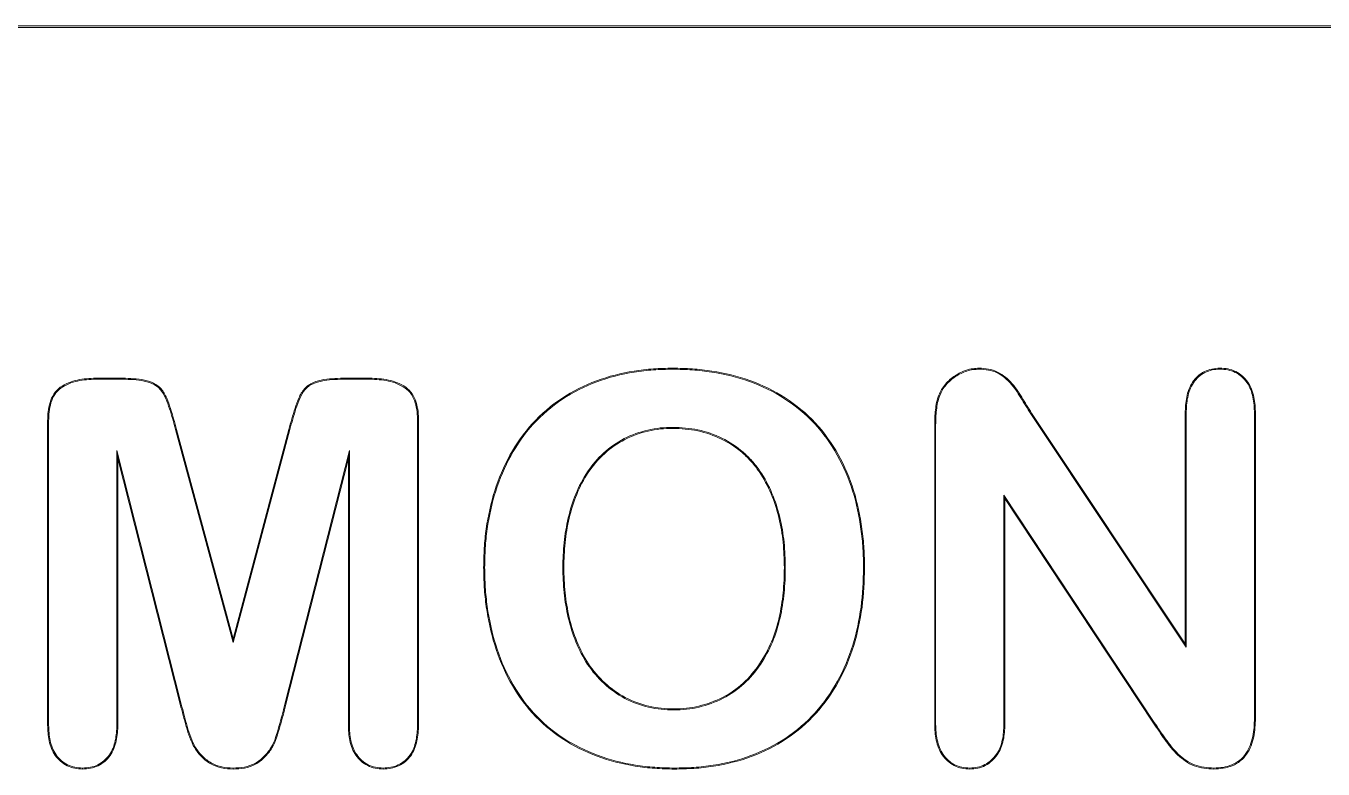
# Model space of a CAD drawing. Header units: millimetres. Extents: x 14 to 415, y 15 to 319.
# Drawn here: x 73.39 to 83.94, y 72.74 to 78.78 of the extents above; entities that cross this region are included whole.
import ezdxf

# ---------------------------------------------------------------- set-up
doc = ezdxf.new("R2010")
doc.units = ezdxf.units.MM
doc.header["$LTSCALE"] = 1.538462
doc.layers.add('Visible (ANSI)', color=7, linetype='Continuous', lineweight=9)
doc.layers.add('Visible Narrow (ANSI)', color=7, linetype='Continuous', lineweight=9)

msp = doc.modelspace()

# ---------------------------------------------------------------- linework, layer by layer
at = {"layer": 'Visible (ANSI)'}
for p, q in [((97.1104, 78.7824), (63.8796, 78.7824)), ((97.1104, 78.7703), (63.8796, 78.7703)), ((73.9628, 75.9186), (74.1582, 75.9186)), ((73.9629, 75.9106), (73.9628, 75.9186)), ((73.9629, 75.9106), (74.1581, 75.9106)), ((75.9942, 75.9186), (76.1902, 75.9186)), ((75.9943, 75.9106), (76.1901, 75.9106)), ((76.1901, 75.9106), (76.1902, 75.9186)), ((78.6513, 75.992), (78.6513, 76.0001)), ((81.1422, 75.992), (81.1422, 76.0001)), ((83.0986, 75.992), (83.0986, 76.0001)), ((80.8207, 75.7782), (80.8132, 75.7812)), ((81.5714, 75.6132), (81.5782, 75.6176)), ((81.5714, 75.6132), (82.8247, 73.7333)), ((81.5782, 75.6176), (82.8166, 73.7599)), ((82.8166, 73.7599), (82.8166, 75.6348)), ((82.8247, 75.6347), (82.8166, 75.6348)), ((82.8247, 73.7333), (82.8247, 75.6347)), ((83.3788, 75.6347), (83.3869, 75.6348)), ((83.3788, 75.6347), (83.3788, 73.1567)), ((83.3869, 75.6348), (83.3869, 73.1566)), ((73.5707, 73.0993), (73.5707, 75.5711)), ((73.5788, 75.571), (73.5707, 75.5711)), ((73.5788, 73.0994), (73.5788, 75.571)), ((74.6105, 75.501), (75.0778, 73.7695)), ((74.6183, 75.503), (75.0778, 73.8006)), ((75.0778, 73.8006), (75.5315, 75.503)), ((75.0778, 73.7695), (75.5393, 75.501)), ((76.5768, 75.571), (76.5848, 75.5711)), ((76.5768, 75.571), (76.5768, 73.0994)), ((76.5848, 75.5711), (76.5848, 73.0993)), ((78.6513, 75.5194), (78.6513, 75.5113)), ((80.7801, 73.1069), (80.7801, 75.5381)), ((80.7881, 73.1071), (80.7881, 75.538)), ((74.1329, 75.3315), (74.1329, 73.1013)), ((74.656, 73.27), (74.1329, 75.3315)), ((74.1329, 75.3315), (74.141, 75.2669)), ((76.0226, 75.3315), (75.4996, 73.2699)), ((76.0226, 75.3315), (76.0146, 75.2669)), ((76.0226, 73.1013), (76.0226, 75.3315)), ((74.6482, 73.2679), (74.141, 75.2669)), ((74.141, 75.2669), (74.141, 73.1012)), ((76.0146, 75.2669), (75.5074, 73.2679)), ((76.0146, 73.1012), (76.0146, 75.2669)), ((81.3423, 74.9679), (81.3423, 73.1052)), ((82.5649, 73.1203), (81.3423, 74.9679)), ((81.3423, 74.9679), (81.3503, 74.9411)), ((82.5582, 73.1158), (81.3503, 74.9411)), ((81.3503, 74.9411), (81.3503, 73.105)), ((77.1224, 74.3798), (77.1143, 74.3798)), ((77.758, 74.3798), (77.766, 74.3798)), ((79.5662, 74.3798), (79.5582, 74.3798)), ((80.2018, 74.3754), (80.2099, 74.3753)), ((75.0778, 73.7695), (75.0778, 73.8006)), ((82.8247, 73.7333), (82.8166, 73.7599)), ((74.656, 73.27), (74.6482, 73.2679)), ((78.6602, 73.2223), (78.6602, 73.2304)), ((73.5788, 73.0994), (73.5707, 73.0993)), ((74.1329, 73.1013), (74.141, 73.1012)), ((76.0226, 73.1013), (76.0146, 73.1012)), ((76.5768, 73.0994), (76.5848, 73.0993)), ((80.7881, 73.1071), (80.7801, 73.1069)), ((81.3423, 73.1052), (81.3503, 73.105)), ((83.3788, 73.1567), (83.3869, 73.1566)), ((73.8546, 72.7497), (73.8546, 72.7416)), ((75.0778, 72.7497), (75.0778, 72.7416)), ((76.2965, 72.7497), (76.2965, 72.7416)), ((78.664, 72.7497), (78.664, 72.7416)), ((81.0652, 72.7497), (81.0652, 72.7416)), ((83.049, 72.7497), (83.0489, 72.7416))]:
    msp.add_line(p, q, dxfattribs=at)
for points, knots in [([(73.5707, 75.5711), (73.5722, 75.6214), (73.5745, 75.6729), (73.5974, 75.7453), (73.6075, 75.7687), (73.6343, 75.8117), (73.6522, 75.8302), (73.7141, 75.8743), (73.7627, 75.8921), (73.8614, 75.9147), (73.9123, 75.9173), (73.9628, 75.9186)], [0, 0, 0, 0, 0.00016200589, 0.00016200589, 0.00024300883, 0.00024300883, 0.00032401177, 0.00032401177, 0.00048601766, 0.00048601766, 0.00064802354, 0.00064802354, 0.00064802354, 0.00064802354]), ([(73.5788, 75.571), (73.5802, 75.6214), (73.5826, 75.6717), (73.6049, 75.7423), (73.6149, 75.7652), (73.6407, 75.8066), (73.6576, 75.8241), (73.7174, 75.8668), (73.7652, 75.8845), (73.8624, 75.9067), (73.9124, 75.9092), (73.9629, 75.9106)], [0, 0, 0, 0, 0.00015838626, 0.00015838626, 0.00023763937, 0.00023763937, 0.00031689248, 0.00031689248, 0.0004753987, 0.0004753987, 0.00063379052, 0.00063379052, 0.00063379052, 0.00063379052]), ([(74.1581, 75.9106), (74.2171, 75.9098), (74.2763, 75.9091), (74.3625, 75.8945), (74.3912, 75.888), (74.4433, 75.8648), (74.4673, 75.8481), (74.5053, 75.8058), (74.5192, 75.7803), (74.5422, 75.7268), (74.5517, 75.6989), (74.5794, 75.6149), (74.5955, 75.5582), (74.6105, 75.501), (74.6105, 75.501), (74.6105, 75.501), (74.6105, 75.501), (74.6105, 75.501), (74.6105, 75.501), (74.6105, 75.501)], [0, 0, 0, 0, 0.00018961663, 0.00018961663, 0.00028445161, 0.00028445161, 0.00037928659, 0.00037928659, 0.00047412156, 0.00047412156, 0.00056895654, 0.00056895654, 0.00075862649, 0.00075862649, 0.00075862649, 0.00075864054, 0.00075864054, 0.00075864054, 0.00075865458, 0.00075865458, 0.00075865458, 0.00075865458]), ([(74.1582, 75.9186), (74.2172, 75.9179), (74.2768, 75.9172), (74.3643, 75.9024), (74.3935, 75.8958), (74.4476, 75.8717), (74.4725, 75.8544), (74.5121, 75.8103), (74.5264, 75.7839), (74.5498, 75.7295), (74.5593, 75.7015), (74.5871, 75.6172), (74.6032, 75.5603), (74.6183, 75.503)], [0, 0, 0, 0, 0.00019242621, 0.00019242621, 0.00028863932, 0.00028863932, 0.00038485242, 0.00038485242, 0.00048106553, 0.00048106553, 0.00057727863, 0.00057727863, 0.00076970484, 0.00076970484, 0.00076970484, 0.00076970484]), ([(75.5315, 75.503), (75.5466, 75.5604), (75.5628, 75.6176), (75.5908, 75.7021), (75.6002, 75.7303), (75.6238, 75.7848), (75.6389, 75.8109), (75.6786, 75.855), (75.7037, 75.8722), (75.7581, 75.8961), (75.7874, 75.9025), (75.8752, 75.9172), (75.935, 75.9179), (75.9942, 75.9186)], [0, 0, 0, 0, 0.00019320628, 0.00019320628, 0.00028980942, 0.00028980942, 0.00038641256, 0.00038641256, 0.00048301569, 0.00048301569, 0.00057961883, 0.00057961883, 0.00077282511, 0.00077282511, 0.00077282511, 0.00077282511]), ([(75.5393, 75.501), (75.5393, 75.501), (75.5393, 75.501), (75.5393, 75.501), (75.5393, 75.501), (75.5393, 75.501), (75.5393, 75.501), (75.5544, 75.5584), (75.5705, 75.6152), (75.5984, 75.6995), (75.6078, 75.7276), (75.6309, 75.781), (75.6457, 75.8064), (75.6838, 75.8487), (75.708, 75.8653), (75.7603, 75.8883), (75.7892, 75.8946), (75.8758, 75.9091), (75.935, 75.9098), (75.9943, 75.9106)], [0, 0, 0, 0, 0.00000001412, 0.00000001412, 0.00000001412, 0.00000002824, 0.00000002824, 0.00000002824, 0.00019042649, 0.00019042649, 0.00028562561, 0.00028562561, 0.00038082473, 0.00038082473, 0.00047602385, 0.00047602385, 0.00057122298, 0.00057122298, 0.00076156689, 0.00076156689, 0.00076156689, 0.00076156689]), ([(76.1901, 75.9106), (76.2408, 75.9092), (76.291, 75.9068), (76.3884, 75.8847), (76.4366, 75.8671), (76.4964, 75.8242), (76.514, 75.8072), (76.5397, 75.7656), (76.5506, 75.7432), (76.5645, 75.6955), (76.5702, 75.671), (76.5754, 75.6216), (76.576, 75.5962), (76.5768, 75.571)], [0, 0, 0, 0, 0.00016028427, 0.00016028427, 0.00032068429, 0.00032068429, 0.0004008843, 0.0004008843, 0.00048108431, 0.00048108431, 0.00056128431, 0.00056128431, 0.00064135473, 0.00064135473, 0.00064135473, 0.00064135473]), ([(76.1902, 75.9186), (76.2409, 75.9173), (76.292, 75.9148), (76.391, 75.8924), (76.4399, 75.8746), (76.5018, 75.8303), (76.5203, 75.8122), (76.5471, 75.769), (76.5582, 75.746), (76.5724, 75.6972), (76.5782, 75.6724), (76.5835, 75.6219), (76.584, 75.5964), (76.5848, 75.5711)], [0, 0, 0, 0, 0.00016372472, 0.00016372472, 0.00032744945, 0.00032744945, 0.00040931181, 0.00040931181, 0.00049117417, 0.00049117417, 0.00057303654, 0.00057303654, 0.0006548989, 0.0006548989, 0.0006548989, 0.0006548989]), ([(77.1143, 74.3798), (77.1153, 74.4324), (77.1163, 74.4851), (77.1225, 74.5901), (77.128, 74.6425), (77.1503, 74.799), (77.1726, 74.9022), (77.2682, 75.2033), (77.3692, 75.3937), (77.5815, 75.6278), (77.6622, 75.6966), (77.8378, 75.813), (77.9327, 75.8602), (78.13, 75.934), (78.2325, 75.9601), (78.3886, 75.9851), (78.4409, 75.991), (78.546, 75.9978), (78.5986, 75.999), (78.6513, 76.0001)], [0, 0, 0, 0, 0.0001707012, 0.0001707012, 0.0003414024, 0.0003414024, 0.0006828049, 0.0006828049, 0.0013656098, 0.0013656098, 0.0017070122, 0.0017070122, 0.0020484147, 0.0020484147, 0.0023898171, 0.0023898171, 0.0025605183, 0.0025605183, 0.0027312196, 0.0027312196, 0.0027312196, 0.0027312196]), ([(77.1224, 74.3798), (77.1234, 74.4324), (77.1244, 74.4849), (77.1305, 74.5894), (77.136, 74.6416), (77.1582, 74.7974), (77.1804, 74.9002), (77.2756, 75.2), (77.3761, 75.3893), (77.587, 75.6218), (77.6672, 75.6903), (77.8417, 75.806), (77.9361, 75.8528), (78.1323, 75.9262), (78.2343, 75.9522), (78.3896, 75.9771), (78.4417, 75.9829), (78.5462, 75.9897), (78.5987, 75.9909), (78.6513, 75.992)], [0, 0, 0, 0, 0.0001696734, 0.0001696734, 0.0003395208, 0.0003395208, 0.0006792155, 0.0006792155, 0.001358605, 0.001358605, 0.0016982997, 0.0016982997, 0.0020379945, 0.0020379945, 0.0023776892, 0.0023776892, 0.0025475366, 0.0025475366, 0.0027172292, 0.0027172292, 0.0027172292, 0.0027172292]), ([(78.6513, 76.0001), (78.7045, 75.9993), (78.7577, 75.9984), (78.8638, 75.9906), (78.9167, 75.9847), (79.0745, 75.9613), (79.1785, 75.9362), (79.4785, 75.8274), (79.6642, 75.7116), (79.9542, 75.4002), (80.0575, 75.208), (80.1529, 74.9034), (80.1752, 74.799), (80.1962, 74.6408), (80.2016, 74.5879), (80.2087, 74.4817), (80.2094, 74.4285), (80.2099, 74.3753)], [0, 0, 0, 0, 0.0001722556, 0.0001722556, 0.0003445113, 0.0003445113, 0.0006890225, 0.0006890225, 0.001378045, 0.001378045, 0.0020670675, 0.0020670675, 0.0024115788, 0.0024115788, 0.0025838344, 0.0025838344, 0.0027560901, 0.0027560901, 0.0027560901, 0.0027560901]), ([(78.6513, 75.992), (78.7045, 75.9913), (78.7574, 75.9903), (78.8629, 75.9826), (78.9157, 75.9767), (79.0729, 75.9534), (79.1763, 75.9284), (79.4747, 75.8202), (79.6593, 75.7051), (79.9473, 75.3957), (80.0501, 75.2046), (80.145, 74.9015), (80.1673, 74.7976), (80.1882, 74.64), (80.1936, 74.5871), (80.2007, 74.4814), (80.2013, 74.4286), (80.2018, 74.3754)], [0, 0, 0, 0, 0.0001712354, 0.0001712354, 0.0003426252, 0.0003426252, 0.0006854048, 0.0006854048, 0.0013709639, 0.0013709639, 0.0020565231, 0.0020565231, 0.0023993027, 0.0023993027, 0.0025706925, 0.0025706925, 0.0027419539, 0.0027419539, 0.0027419539, 0.0027419539]), ([(80.8132, 75.7812), (80.8204, 75.7971), (80.8277, 75.813), (80.8456, 75.8428), (80.8562, 75.8567), (80.8899, 75.8968), (80.9162, 75.92), (80.9746, 75.9582), (81.0059, 75.9741), (81.0558, 75.9899), (81.0729, 75.9939), (81.1073, 75.9986), (81.1248, 75.9994), (81.1422, 76.0001)], [0, 0, 0, 0, 0.00005619297, 0.00005619297, 0.00011238594, 0.00011238594, 0.00022477188, 0.00022477188, 0.00033715782, 0.00033715782, 0.00039335079, 0.00039335079, 0.00044954376, 0.00044954376, 0.00044954376, 0.00044954376]), ([(80.8207, 75.7782), (80.8279, 75.794), (80.8349, 75.8094), (80.8522, 75.8381), (80.8625, 75.8517), (80.8957, 75.8912), (80.9211, 75.9136), (80.9785, 75.9511), (81.0092, 75.9666), (81.0578, 75.9821), (81.0745, 75.986), (81.1078, 75.9906), (81.1249, 75.9913), (81.1422, 75.992)], [0, 0, 0, 0, 0.00005451483, 0.00005451483, 0.00010948805, 0.00010948805, 0.00021943447, 0.00021943447, 0.0003293809, 0.0003293809, 0.00038435411, 0.00038435411, 0.00043898307, 0.00043898307, 0.00043898307, 0.00043898307]), ([(81.1422, 76.0001), (81.1679, 75.9991), (81.1935, 75.9981), (81.2436, 75.9886), (81.2681, 75.9801), (81.3375, 75.9469), (81.3769, 75.9127), (81.4436, 75.8351), (81.4702, 75.7912), (81.5244, 75.7045), (81.5513, 75.6611), (81.5782, 75.6176)], [0, 0, 0, 0, 0.00008235287, 0.00008235287, 0.00016470573, 0.00016470573, 0.00032941147, 0.00032941147, 0.0004941172, 0.0004941172, 0.00065882294, 0.00065882294, 0.00065882294, 0.00065882294]), ([(81.1422, 75.992), (81.1678, 75.991), (81.1929, 75.99), (81.2414, 75.9808), (81.2652, 75.9726), (81.3329, 75.9402), (81.3713, 75.9068), (81.4369, 75.8304), (81.4634, 75.7869), (81.5176, 75.7003), (81.5444, 75.6569), (81.5713, 75.6134), (81.5713, 75.6133), (81.5713, 75.6133), (81.5714, 75.6132)], [0, 0, 0, 0, 0.0000808661, 0.0000808661, 0.00016207774, 0.00016207774, 0.00032450101, 0.00032450101, 0.00048692429, 0.00048692429, 0.00064934756, 0.00064934756, 0.00064934756, 0.00064949482, 0.00064949482, 0.00064949482, 0.00064949482]), ([(82.8166, 75.6348), (82.8181, 75.6782), (82.8199, 75.7219), (82.8372, 75.8073), (82.8522, 75.8491), (82.9001, 75.9219), (82.9331, 75.9524), (82.9915, 75.9819), (83.0123, 75.9893), (83.055, 75.9979), (83.0768, 75.999), (83.0986, 76.0001)], [0, 0, 0, 0, 0.0001405677, 0.0001405677, 0.00028113539, 0.00028113539, 0.00042170309, 0.00042170309, 0.00049198694, 0.00049198694, 0.00056227079, 0.00056227079, 0.00056227079, 0.00056227079]), ([(82.8247, 75.6347), (82.8261, 75.6781), (82.8279, 75.7211), (82.8449, 75.8049), (82.8596, 75.8457), (82.9061, 75.9164), (82.938, 75.9459), (82.9946, 75.9744), (83.0147, 75.9816), (83.0557, 75.9899), (83.0769, 75.991), (83.0986, 75.992)], [0, 0, 0, 0, 0.00013727103, 0.00013727103, 0.0002746834, 0.0002746834, 0.00041209576, 0.00041209576, 0.00048080194, 0.00048080194, 0.00054909801, 0.00054909801, 0.00054909801, 0.00054909801]), ([(83.0986, 76.0001), (83.1206, 75.999), (83.1426, 75.998), (83.1858, 75.9898), (83.2069, 75.9829), (83.2664, 75.954), (83.3003, 75.9237), (83.3499, 75.851), (83.3659, 75.809), (83.3836, 75.7229), (83.3854, 75.6786), (83.3869, 75.6348)], [0, 0, 0, 0, 0.00007062748, 0.00007062748, 0.00014125495, 0.00014125495, 0.00028250991, 0.00028250991, 0.00042376486, 0.00042376486, 0.00056501981, 0.00056501981, 0.00056501981, 0.00056501981]), ([(83.0986, 75.992), (83.1205, 75.991), (83.1419, 75.9899), (83.1836, 75.982), (83.204, 75.9753), (83.2616, 75.9474), (83.2944, 75.9182), (83.3426, 75.8475), (83.3581, 75.8066), (83.3755, 75.7221), (83.3773, 75.6785), (83.3788, 75.6347)], [0, 0, 0, 0, 0.00006851187, 0.00006851187, 0.00013743149, 0.00013743149, 0.00027527074, 0.00027527074, 0.00041310998, 0.00041310998, 0.00055080592, 0.00055080592, 0.00055080592, 0.00055080592]), ([(80.7801, 75.5381), (80.7805, 75.5792), (80.7816, 75.6202), (80.7889, 75.6815), (80.7917, 75.7019), (80.8004, 75.7421), (80.8067, 75.7616), (80.8132, 75.7812)], [0, 0, 0, 0, 0.0001337175, 0.0001337175, 0.00020057625, 0.00020057625, 0.000267435, 0.000267435, 0.000267435, 0.000267435]), ([(80.7881, 75.538), (80.7885, 75.5792), (80.7897, 75.6196), (80.7969, 75.6804), (80.7997, 75.7006), (80.8081, 75.7398), (80.8143, 75.7588), (80.8207, 75.7782)], [0, 0, 0, 0, 0.00013232004, 0.00013232004, 0.00019850116, 0.00019850116, 0.00026421558, 0.00026421558, 0.00026421558, 0.00026421558]), ([(78.6513, 75.5194), (78.6512, 75.5194), (78.6511, 75.5194), (78.6511, 75.5194), (78.6174, 75.5185), (78.5834, 75.5177), (78.5157, 75.5106), (78.4821, 75.5047), (78.3827, 75.4818), (78.3181, 75.4587), (78.1364, 75.3652), (78.0331, 75.2699), (77.8824, 75.0433), (77.8331, 74.9145), (77.7864, 74.7167), (77.7755, 74.6497), (77.7612, 74.5151), (77.7593, 74.4472), (77.758, 74.3799), (77.758, 74.3799), (77.758, 74.3798), (77.758, 74.3798)], [0, 0, 0, 0, 0.0000002608, 0.0000002608, 0.0000002608, 0.0001102309, 0.0001102309, 0.0002202009, 0.0002202009, 0.0004401409, 0.0004401409, 0.0008800209, 0.0008800209, 0.001319901, 0.001319901, 0.001539841, 0.001539841, 0.0017597811, 0.0017597811, 0.0017597811, 0.0017599523, 0.0017599523, 0.0017599523, 0.0017599523]), ([(78.6513, 75.5113), (78.6176, 75.5105), (78.5839, 75.5096), (78.5169, 75.5027), (78.4836, 75.4968), (78.3851, 75.474), (78.3211, 75.4512), (78.1414, 75.3586), (78.0391, 75.2644), (77.8898, 75.0399), (77.8408, 74.9119), (77.7943, 74.7152), (77.7835, 74.6485), (77.7693, 74.5145), (77.7673, 74.4471), (77.766, 74.3798)], [0, 0, 0, 0, 0.0001091129, 0.0001091129, 0.0002182257, 0.0002182257, 0.0004364515, 0.0004364515, 0.0008729029, 0.0008729029, 0.0013093544, 0.0013093544, 0.0015275802, 0.0015275802, 0.0017458059, 0.0017458059, 0.0017458059, 0.0017458059]), ([(79.5662, 74.3798), (79.5662, 74.3799), (79.5662, 74.3799), (79.5662, 74.3799), (79.5647, 74.4481), (79.5631, 74.5166), (79.549, 74.6529), (79.5375, 74.7206), (79.5054, 74.8539), (79.4842, 74.9195), (79.4308, 75.046), (79.3992, 75.1071), (79.3405, 75.1924), (79.3187, 75.219), (79.2734, 75.2707), (79.2491, 75.2954), (79.1707, 75.3628), (79.1128, 75.4009), (78.989, 75.4615), (78.9235, 75.484), (78.7888, 75.5132), (78.7196, 75.517), (78.6515, 75.5194), (78.6515, 75.5194), (78.6514, 75.5194), (78.6513, 75.5194)], [0, 0, 0, 0, 0.0000001436, 0.0000001436, 0.0000001436, 0.000220676, 0.000220676, 0.0004412084, 0.0004412084, 0.0006617408, 0.0006617408, 0.0008822732, 0.0008822732, 0.0009925393, 0.0009925393, 0.0011028055, 0.0011028055, 0.0013233379, 0.0013233379, 0.0015438703, 0.0015438703, 0.0017644027, 0.0017644027, 0.0017644027, 0.0017646615, 0.0017646615, 0.0017646615, 0.0017646615]), ([(79.5582, 74.3798), (79.5567, 74.4479), (79.555, 74.5161), (79.541, 74.6517), (79.5296, 74.7191), (79.4976, 74.8517), (79.4766, 74.9168), (79.4236, 75.0424), (79.3921, 75.1033), (79.3341, 75.1875), (79.3125, 75.214), (79.2676, 75.2652), (79.2436, 75.2895), (79.1661, 75.3562), (79.1086, 75.3939), (78.9861, 75.454), (78.9211, 75.4762), (78.7877, 75.5052), (78.7194, 75.509), (78.6513, 75.5113)], [0, 0, 0, 0, 0.0002188484, 0.0002188484, 0.0004376968, 0.0004376968, 0.0006565452, 0.0006565452, 0.0008753936, 0.0008753936, 0.0009848178, 0.0009848178, 0.001094242, 0.001094242, 0.0013130904, 0.0013130904, 0.0015319388, 0.0015319388, 0.0017507872, 0.0017507872, 0.0017507872, 0.0017507872]), ([(78.664, 72.7416), (78.6108, 72.7429), (78.5576, 72.7442), (78.4515, 72.7513), (78.3986, 72.7574), (78.241, 72.7827), (78.1373, 72.8086), (77.9381, 72.8834), (77.8423, 72.9313), (77.6643, 73.0478), (77.5832, 73.118), (77.4397, 73.2752), (77.3791, 73.3634), (77.2764, 73.5499), (77.2357, 73.6487), (77.1729, 73.852), (77.1503, 73.9562), (77.1283, 74.1143), (77.1229, 74.1673), (77.1166, 74.2734), (77.1154, 74.3266), (77.1143, 74.3798)], [0, 0, 0, 0, 0.0001720634, 0.0001720634, 0.0003441268, 0.0003441268, 0.0006882537, 0.0006882537, 0.0010323805, 0.0010323805, 0.0013765073, 0.0013765073, 0.0017206341, 0.0017206341, 0.002064761, 0.002064761, 0.0024088878, 0.0024088878, 0.0025809512, 0.0025809512, 0.0027530146, 0.0027530146, 0.0027530146, 0.0027530146]), ([(78.664, 72.7497), (78.6109, 72.751), (78.5579, 72.7523), (78.4523, 72.7593), (78.3997, 72.7654), (78.2428, 72.7906), (78.1396, 72.8163), (77.9415, 72.8907), (77.8461, 72.9384), (77.6693, 73.0541), (77.5887, 73.1239), (77.4461, 73.2801), (77.3859, 73.3678), (77.2837, 73.5533), (77.2433, 73.6515), (77.1807, 73.8539), (77.1582, 73.9578), (77.1363, 74.1152), (77.1309, 74.168), (77.1246, 74.2736), (77.1235, 74.3267), (77.1224, 74.3798)], [0, 0, 0, 0, 0.0001710671, 0.0001710671, 0.0003423179, 0.0003423179, 0.0006848196, 0.0006848196, 0.0010273213, 0.0010273213, 0.0013698229, 0.0013698229, 0.0017123246, 0.0017123246, 0.0020548263, 0.0020548263, 0.002397328, 0.002397328, 0.0025685788, 0.0025685788, 0.002739656, 0.002739656, 0.002739656, 0.002739656]), ([(77.758, 74.3798), (77.758, 74.3797), (77.758, 74.3797), (77.758, 74.3796), (77.7593, 74.3114), (77.7612, 74.2428), (77.7756, 74.1064), (77.7867, 74.0386), (77.8177, 73.9049), (77.8381, 73.839), (77.8904, 73.7119), (77.9213, 73.6502), (77.9979, 73.5354), (78.0434, 73.4832), (78.1446, 73.3896), (78.2007, 73.3486), (78.3226, 73.2837), (78.3881, 73.2605), (78.4887, 73.2367), (78.5229, 73.2311), (78.5915, 73.2242), (78.6259, 73.2233), (78.66, 73.2223), (78.66, 73.2223), (78.6601, 73.2223), (78.6602, 73.2223)], [0, 0, 0, 0, 0.0000001701, 0.0000001701, 0.0000001701, 0.000221478, 0.000221478, 0.0004427858, 0.0004427858, 0.0006640937, 0.0006640937, 0.0008854015, 0.0008854015, 0.0011067094, 0.0011067094, 0.0013280172, 0.0013280172, 0.0015493251, 0.0015493251, 0.001659979, 0.001659979, 0.001770633, 0.001770633, 0.001770633, 0.0017708987, 0.0017708987, 0.0017708987, 0.0017708987]), ([(77.766, 74.3798), (77.7673, 74.3115), (77.7693, 74.2433), (77.7836, 74.1075), (77.7946, 74.04), (77.8255, 73.9071), (77.8457, 73.8417), (77.8977, 73.7154), (77.9284, 73.654), (78.0042, 73.5405), (78.0494, 73.4886), (78.1496, 73.396), (78.2052, 73.3553), (78.3257, 73.2912), (78.3906, 73.2681), (78.4903, 73.2447), (78.524, 73.239), (78.5919, 73.2323), (78.6261, 73.2313), (78.6602, 73.2304)], [0, 0, 0, 0, 0.0002196073, 0.0002196073, 0.0004392145, 0.0004392145, 0.0006588218, 0.0006588218, 0.0008784291, 0.0008784291, 0.0010980364, 0.0010980364, 0.0013176436, 0.0013176436, 0.0015372509, 0.0015372509, 0.0016470545, 0.0016470545, 0.0017568582, 0.0017568582, 0.0017568582, 0.0017568582]), ([(78.6602, 73.2304), (78.6944, 73.2315), (78.7286, 73.2327), (78.7966, 73.2394), (78.8304, 73.2453), (78.9303, 73.2695), (78.995, 73.2931), (79.117, 73.3553), (79.1743, 73.3939), (79.2747, 73.4868), (79.3187, 73.5398), (79.395, 73.6533), (79.427, 73.7142), (79.4803, 73.8402), (79.5002, 73.9059), (79.531, 74.0391), (79.5417, 74.1068), (79.5552, 74.243), (79.5574, 74.3114), (79.5582, 74.3798)], [0, 0, 0, 0, 0.0001107898, 0.0001107898, 0.0002215796, 0.0002215796, 0.0004431592, 0.0004431592, 0.0006647388, 0.0006647388, 0.0008863184, 0.0008863184, 0.001107898, 0.001107898, 0.0013294776, 0.0013294776, 0.0015510571, 0.0015510571, 0.0017726367, 0.0017726367, 0.0017726367, 0.0017726367]), ([(78.6602, 73.2223), (78.6603, 73.2223), (78.6604, 73.2223), (78.6604, 73.2223), (78.6947, 73.2235), (78.7291, 73.2246), (78.7978, 73.2314), (78.832, 73.2374), (78.9328, 73.2618), (78.9981, 73.2856), (79.1213, 73.3484), (79.1792, 73.3874), (79.2807, 73.4814), (79.3251, 73.5348), (79.402, 73.6493), (79.4342, 73.7106), (79.4879, 73.8375), (79.5079, 73.9037), (79.5389, 74.0376), (79.5497, 74.1057), (79.5633, 74.2424), (79.5655, 74.3113), (79.5662, 74.3797), (79.5662, 74.3797), (79.5662, 74.3798), (79.5662, 74.3798)], [0, 0, 0, 0, 0.0000002671, 0.0000002671, 0.0000002671, 0.0001119171, 0.0001119171, 0.0002235671, 0.0002235671, 0.0004468671, 0.0004468671, 0.0006701671, 0.0006701671, 0.0008934671, 0.0008934671, 0.0011167671, 0.0011167671, 0.0013400671, 0.0013400671, 0.0015633671, 0.0015633671, 0.0017866671, 0.0017866671, 0.0017866671, 0.0017868119, 0.0017868119, 0.0017868119, 0.0017868119]), ([(80.2018, 74.3754), (80.1996, 74.2693), (80.1957, 74.1635), (80.1673, 73.9539), (80.1453, 73.85), (80.0523, 73.5469), (79.9496, 73.3567), (79.7375, 73.1214), (79.6571, 73.0518), (79.4809, 72.9356), (79.3858, 72.8879), (79.1879, 72.814), (79.0846, 72.7897), (78.9278, 72.7647), (78.8754, 72.7585), (78.77, 72.7516), (78.7171, 72.7507), (78.664, 72.7497)], [0, 0, 0, 0, 0.0003424781, 0.0003424781, 0.0006850849, 0.0006850849, 0.0013702984, 0.0013702984, 0.0017129052, 0.0017129052, 0.002055512, 0.002055512, 0.0023981188, 0.0023981188, 0.0025694222, 0.0025694222, 0.0027405415, 0.0027405415, 0.0027405415, 0.0027405415]), ([(80.2099, 74.3753), (80.2076, 74.2692), (80.2038, 74.1629), (80.1752, 73.9524), (80.1531, 73.8481), (80.0597, 73.5436), (79.9564, 73.3522), (79.743, 73.1155), (79.6621, 73.0454), (79.4847, 72.9285), (79.3892, 72.8805), (79.1901, 72.8063), (79.0863, 72.7818), (78.9289, 72.7567), (78.8761, 72.7505), (78.7702, 72.7436), (78.7171, 72.7426), (78.664, 72.7416)], [0, 0, 0, 0, 0.0003443194, 0.0003443194, 0.0006886387, 0.0006886387, 0.0013772775, 0.0013772775, 0.0017215968, 0.0017215968, 0.0020659162, 0.0020659162, 0.0024102356, 0.0024102356, 0.0025823952, 0.0025823952, 0.0027545549, 0.0027545549, 0.0027545549, 0.0027545549]), ([(75.0778, 72.7416), (75.0466, 72.7427), (75.0153, 72.7445), (74.9543, 72.7579), (74.9246, 72.7684), (74.8701, 72.7988), (74.8454, 72.8183), (74.801, 72.8622), (74.7816, 72.8869), (74.7346, 72.9679), (74.7136, 73.0272), (74.6799, 73.1473), (74.6648, 73.2078), (74.6482, 73.2679)], [0, 0, 0, 0, 0.00010065771, 0.00010065771, 0.00020131541, 0.00020131541, 0.00030197312, 0.00030197312, 0.00040263083, 0.00040263083, 0.00060394624, 0.00060394624, 0.00080526165, 0.00080526165, 0.00080526165, 0.00080526165]), ([(75.0778, 72.7497), (75.0467, 72.7507), (75.0163, 72.7526), (74.9567, 72.7656), (74.9279, 72.7758), (74.8747, 72.8055), (74.8507, 72.8244), (74.8071, 72.8676), (74.7884, 72.8913), (74.742, 72.9711), (74.7213, 73.0297), (74.6877, 73.1492), (74.6726, 73.2099), (74.656, 73.27)], [0, 0, 0, 0, 0.00009891882, 0.00009891882, 0.00019810836, 0.00019810836, 0.00029729789, 0.00029729789, 0.00039648743, 0.00039648743, 0.0005948665, 0.0005948665, 0.00079315767, 0.00079315767, 0.00079315767, 0.00079315767]), ([(75.4996, 73.2699), (75.4841, 73.2092), (75.4683, 73.1488), (75.4332, 73.0288), (75.418, 72.9675), (75.3697, 72.8894), (75.3496, 72.8658), (75.3066, 72.8216), (75.2828, 72.8023), (75.2292, 72.7735), (75.1998, 72.7637), (75.1398, 72.7518), (75.1091, 72.7506), (75.0778, 72.7497)], [0.00000000431, 0.00000000431, 0.00000000431, 0.00000000431, 0.00020081167, 0.00020081167, 0.00040162333, 0.00040162333, 0.00050202917, 0.00050202917, 0.000602435, 0.000602435, 0.00070284084, 0.00070284084, 0.00080297378, 0.00080297378, 0.00080297378, 0.00080297378]), ([(75.5074, 73.2679), (75.4919, 73.2073), (75.476, 73.1467), (75.4409, 73.0265), (75.4256, 72.9645), (75.3762, 72.8845), (75.3557, 72.8606), (75.312, 72.8156), (75.2874, 72.7956), (75.2322, 72.766), (75.202, 72.7559), (75.1405, 72.7437), (75.1091, 72.7426), (75.0778, 72.7416)], [0, 0, 0, 0, 0.00020361946, 0.00020361946, 0.00040723893, 0.00040723893, 0.00050904866, 0.00050904866, 0.00061085839, 0.00061085839, 0.00071266812, 0.00071266812, 0.00081447786, 0.00081447786, 0.00081447786, 0.00081447786]), ([(73.8546, 72.7416), (73.833, 72.7428), (73.8115, 72.7439), (73.7693, 72.7525), (73.7488, 72.7596), (73.6907, 72.788), (73.6569, 72.817), (73.6078, 72.8878), (73.592, 72.9288), (73.5739, 73.0131), (73.5721, 73.0564), (73.5707, 73.0993)], [0, 0, 0, 0, 0.00006904523, 0.00006904523, 0.00013809046, 0.00013809046, 0.00027618092, 0.00027618092, 0.00041427138, 0.00041427138, 0.00055236184, 0.00055236184, 0.00055236184, 0.00055236184]), ([(73.8546, 72.7497), (73.8331, 72.7508), (73.8122, 72.752), (73.7717, 72.7602), (73.7517, 72.7671), (73.6954, 72.7947), (73.6628, 72.8226), (73.6151, 72.8913), (73.5997, 72.9313), (73.582, 73.0139), (73.5802, 73.0565), (73.5788, 73.0994)], [0, 0, 0, 0, 0.00006691433, 0.00006691433, 0.00013426707, 0.00013426707, 0.00026897255, 0.00026897255, 0.00040367803, 0.00040367803, 0.00053824673, 0.00053824673, 0.00053824673, 0.00053824673]), ([(74.1329, 73.1013), (74.1316, 73.0579), (74.1296, 73.0153), (74.1112, 72.932), (74.0968, 72.8913), (74.0481, 72.8224), (74.0153, 72.7939), (73.9587, 72.7663), (73.9385, 72.7597), (73.8973, 72.752), (73.8762, 72.7508), (73.8546, 72.7497)], [0, 0, 0, 0, 0.00013697365, 0.00013697365, 0.00027407481, 0.00027407481, 0.00041117597, 0.00041117597, 0.00047972654, 0.00047972654, 0.00054783383, 0.00054783383, 0.00054783383, 0.00054783383]), ([(74.141, 73.1012), (74.1397, 73.0578), (74.1376, 73.0143), (74.119, 72.9295), (74.1041, 72.8877), (74.0539, 72.8167), (74.0201, 72.7873), (73.9615, 72.7587), (73.9406, 72.7519), (73.898, 72.7439), (73.8763, 72.7428), (73.8546, 72.7416)], [0, 0, 0, 0, 0.00014024755, 0.00014024755, 0.0002804951, 0.0002804951, 0.00042074264, 0.00042074264, 0.00049086642, 0.00049086642, 0.00056099019, 0.00056099019, 0.00056099019, 0.00056099019]), ([(76.2965, 72.7416), (76.275, 72.7428), (76.2535, 72.744), (76.2114, 72.7526), (76.1908, 72.7599), (76.1334, 72.7894), (76.1002, 72.8189), (76.0512, 72.8898), (76.0361, 72.931), (76.0178, 73.0151), (76.0159, 73.0583), (76.0146, 73.1012)], [0, 0, 0, 0, 0.00006898967, 0.00006898967, 0.00013797934, 0.00013797934, 0.00027595867, 0.00027595867, 0.00041393801, 0.00041393801, 0.00055191735, 0.00055191735, 0.00055191735, 0.00055191735]), ([(76.2965, 72.7497), (76.2751, 72.7509), (76.2543, 72.7521), (76.2137, 72.7604), (76.1939, 72.7674), (76.1383, 72.7959), (76.1061, 72.8245), (76.0586, 72.8933), (76.0438, 72.9335), (76.0259, 73.016), (76.024, 73.0584), (76.0226, 73.1013)], [0, 0, 0, 0, 0.00006683175, 0.00006683175, 0.00013410547, 0.00013410547, 0.00026865291, 0.00026865291, 0.00040320035, 0.00040320035, 0.0005376178, 0.0005376178, 0.0005376178, 0.0005376178]), ([(76.5768, 73.0994), (76.5754, 73.056), (76.5734, 73.0133), (76.5549, 72.9301), (76.5401, 72.8894), (76.4911, 72.8209), (76.4577, 72.793), (76.4008, 72.7659), (76.3805, 72.7595), (76.3393, 72.7519), (76.3181, 72.7508), (76.2965, 72.7497)], [0, 0, 0, 0, 0.00013714472, 0.00013714472, 0.00027442184, 0.00027442184, 0.00041169896, 0.00041169896, 0.00048033752, 0.00048033752, 0.00054852863, 0.00054852863, 0.00054852863, 0.00054852863]), ([(76.5848, 73.0993), (76.5835, 73.0559), (76.5814, 73.0124), (76.5626, 72.9276), (76.5474, 72.8859), (76.4969, 72.8151), (76.4625, 72.7863), (76.4036, 72.7583), (76.3826, 72.7517), (76.3399, 72.7439), (76.3182, 72.7427), (76.2965, 72.7416)], [0, 0, 0, 0, 0.00014043327, 0.00014043327, 0.00028086654, 0.00028086654, 0.0004212998, 0.0004212998, 0.00049151644, 0.00049151644, 0.00056173307, 0.00056173307, 0.00056173307, 0.00056173307]), ([(81.0652, 72.7416), (81.0434, 72.7427), (81.0215, 72.7437), (80.9789, 72.7525), (80.9581, 72.7601), (80.8999, 72.7902), (80.8662, 72.8201), (80.8177, 72.8927), (80.8023, 72.9344), (80.7835, 73.0196), (80.7815, 73.0634), (80.7801, 73.1069)], [0, 0, 0, 0, 0.00007000702, 0.00007000702, 0.00014001404, 0.00014001404, 0.00028002809, 0.00028002809, 0.00042004213, 0.00042004213, 0.00056005617, 0.00056005617, 0.00056005617, 0.00056005617]), ([(81.0652, 72.7497), (81.0435, 72.7507), (81.0223, 72.7518), (80.9812, 72.7603), (80.9611, 72.7675), (80.9049, 72.7967), (80.8722, 72.8256), (80.8252, 72.8961), (80.81, 72.9369), (80.7916, 73.0205), (80.7895, 73.0635), (80.7881, 73.1071)], [0, 0, 0, 0, 0.00006787784, 0.00006787784, 0.00013616756, 0.00013616756, 0.00027274698, 0.00027274698, 0.0004093264, 0.0004093264, 0.00054577076, 0.00054577076, 0.00054577076, 0.00054577076]), ([(81.3423, 73.1052), (81.3408, 73.0619), (81.3389, 73.0189), (81.321, 72.9356), (81.305, 72.8955), (81.257, 72.8259), (81.2249, 72.7969), (81.1687, 72.7678), (81.1487, 72.7605), (81.1079, 72.7519), (81.0868, 72.7508), (81.0652, 72.7497)], [0, 0, 0, 0, 0.0001369252, 0.0001369252, 0.00027399475, 0.00027399475, 0.0004110643, 0.0004110643, 0.00047959908, 0.00047959908, 0.00054771895, 0.00054771895, 0.00054771895, 0.00054771895]), ([(81.3503, 73.105), (81.3488, 73.0617), (81.347, 73.018), (81.3287, 72.9331), (81.3123, 72.8919), (81.263, 72.8203), (81.2298, 72.7903), (81.1718, 72.7604), (81.1511, 72.7528), (81.1087, 72.7439), (81.0869, 72.7427), (81.0652, 72.7416)], [0, 0, 0, 0, 0.00014022312, 0.00014022312, 0.00028044624, 0.00028044624, 0.00042066936, 0.00042066936, 0.00049078092, 0.00049078092, 0.00056089248, 0.00056089248, 0.00056089248, 0.00056089248]), ([(83.0489, 72.7416), (83.0218, 72.7429), (82.9947, 72.7442), (82.9411, 72.752), (82.9146, 72.7586), (82.8387, 72.7878), (82.794, 72.8204), (82.7154, 72.8951), (82.6814, 72.9376), (82.6188, 73.026), (82.5889, 73.0712), (82.5582, 73.1158)], [0, 0, 0, 0, 0.00008686569, 0.00008686569, 0.00017373138, 0.00017373138, 0.00034746277, 0.00034746277, 0.00052119415, 0.00052119415, 0.00069492553, 0.00069492553, 0.00069492553, 0.00069492553]), ([(83.049, 72.7497), (83.022, 72.751), (82.9953, 72.7522), (82.9428, 72.7599), (82.9169, 72.7664), (82.8428, 72.7949), (82.799, 72.8267), (82.7214, 72.9005), (82.6878, 72.9425), (82.6255, 73.0305), (82.5955, 73.0757), (82.5649, 73.1203)], [0, 0, 0, 0, 0.00008557777, 0.00008557777, 0.00017151665, 0.00017151665, 0.00034339439, 0.00034339439, 0.00051527213, 0.00051527213, 0.00068707994, 0.00068707994, 0.00068707994, 0.00068707994]), ([(83.3869, 73.1566), (83.3856, 73.1057), (83.3837, 73.0544), (83.3624, 72.9547), (83.3446, 72.9058), (83.3014, 72.8426), (83.2841, 72.8234), (83.2445, 72.7912), (83.2221, 72.7784), (83.175, 72.7586), (83.1502, 72.7515), (83.1, 72.7436), (83.0744, 72.7426), (83.0489, 72.7416)], [0, 0, 0, 0, 0.00016428584, 0.00016428584, 0.00032857169, 0.00032857169, 0.00041071461, 0.00041071461, 0.00049285753, 0.00049285753, 0.00057500045, 0.00057500045, 0.00065714337, 0.00065714337, 0.00065714337, 0.00065714337]), ([(83.3788, 73.1567), (83.3776, 73.1058), (83.3756, 73.0553), (83.3547, 72.9571), (83.3371, 72.9092), (83.2951, 72.8477), (83.2784, 72.8291), (83.2401, 72.798), (83.2184, 72.7856), (83.1724, 72.7663), (83.1483, 72.7594), (83.0995, 72.7516), (83.0744, 72.7507), (83.049, 72.7497)], [0, 0, 0, 0, 0.00016098414, 0.00016098414, 0.00032207089, 0.00032207089, 0.00040261426, 0.00040261426, 0.00048315763, 0.00048315763, 0.000563701, 0.000563701, 0.00064388515, 0.00064388515, 0.00064388515, 0.00064388515])]:
    msp.add_open_spline(points, degree=3, knots=knots, dxfattribs=at)
at = {"layer": 'Visible Narrow (ANSI)'}
for p, q in [((74.1581, 75.9106), (74.1582, 75.9186)), ((75.9943, 75.9106), (75.9942, 75.9186)), ((74.6105, 75.501), (74.6183, 75.503)), ((75.5393, 75.501), (75.5315, 75.503)), ((80.7881, 75.538), (80.7801, 75.5381)), ((75.4996, 73.2699), (75.5074, 73.2679)), ((82.5649, 73.1203), (82.5582, 73.1158))]:
    msp.add_line(p, q, dxfattribs=at)

doc.saveas('drawing.dxf')
